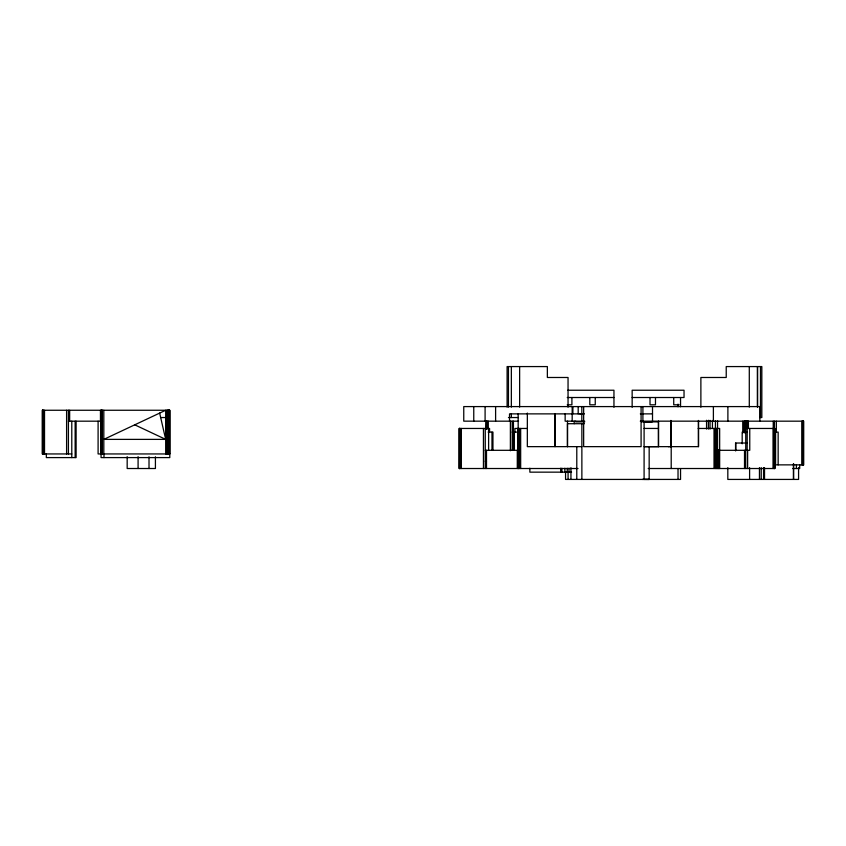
<?xml version="1.0" encoding="UTF-8"?>
<svg xmlns="http://www.w3.org/2000/svg" width="846" height="846" viewBox="0 0 846 846"><rect width="100%" height="100%" fill="white"/><g stroke="black" fill="none" stroke-linecap="round" stroke-linejoin="round"><path stroke-width="1.27" d="M473.76 421.16L473.76 406.588M485.096 421.16L485.096 406.588M495.608 421.16L495.608 406.588M567.476 421.16L567.476 446.646L567.476 423.709L584.269 423.709M576.782 479.407L576.792 446.646M581.868 479.407L581.868 423.709M652.245 421.879L644.102 421.858L644.092 479.407L649.168 479.428L649.168 446.667L644.081 446.646L698.479 446.646L698.479 420.8M649.168 446.667L658.484 446.646L658.495 421.065M670.889 446.646L670.889 420.43L670.899 446.646L669.958 446.646M698.479 446.646L698.468 420.43M644.102 428.436L658.463 428.457L658.495 421.879L641.458 421.858M658.463 428.457L658.484 446.646M640.697 413.853L642.907 413.831M572.171 413.874L572.879 413.874L572.901 406.588M567.803 390.228L613.953 390.228L613.953 407.286M567.243 397.514L613.953 397.514M632.152 397.514L684.033 397.514L684.033 390.228L632.152 390.228L632.152 407.286M567.243 404.8L571.907 404.8L571.907 397.514M679.19 404.8L673.723 404.8L673.723 397.514M584.427 413.874L509.525 413.874L509.525 421.16M640.316 413.874L652.509 413.874M160.677 417.543L166.736 417.543M508.446 417.543L518.45 417.543M759.592 417.543L761.834 417.543L761.834 366.572L726.228 366.572L726.228 377.485L700.879 377.485L700.879 407.201M68.42 421.181L102.493 421.181M518.556 421.181L463.756 421.16L463.756 406.588L759.824 406.588L759.824 421.16M584.681 421.16L565.149 421.16L565.149 413.874M640.274 421.16L803.7 421.181L803.7 464.866L775.581 464.866L775.581 432.105M584.681 421.879L575.671 421.879L575.671 421.16M527.407 428.457L514.928 428.457L514.928 432.317M698.183 428.457L719.65 428.457L719.671 468.515M745.717 428.457L774.978 428.457L774.978 468.515L648.205 468.515M488.142 432.105L492.943 432.105L492.943 450.305M512.19 432.105L518.725 432.105M747.293 432.105L742.185 432.105L742.185 443.801M774.164 432.105L778.151 432.105L778.151 464.866M747.187 443.029L735.555 443.029L735.555 450.738M581.868 446.646L527.333 446.646L527.344 413.049M485.255 450.305L518.249 450.305M716.541 450.305L749.757 450.305L749.757 428.457M71.783 453.942L42.3 453.942L42.3 410.257L169.792 410.257L169.792 457.591L101.055 457.591L101.055 421.181M169.792 453.942L98.094 453.942L98.094 421.181M485.255 461.229L486.492 461.229M578.03 468.515L459.135 468.515L459.135 428.457L489.559 428.457L489.559 432.105M792.596 468.515L799.692 468.515L799.692 464.866M571.568 472.153L529.86 472.153L529.86 468.229M668.382 446.646L669.133 446.646M642.294 479.407L649.168 479.428M579.669 413.842L581.826 413.874M134.747 424.819L165.679 439.381L159.651 413.091M165.679 417.543L166.736 439.381L103.815 439.381L165.679 410.257L165.679 453.942M803.372 421.181L803.372 464.866M803.192 421.181L803.192 464.866M803.023 421.181L803.023 464.866M802.812 421.181L802.812 464.866M801.765 421.181L801.765 464.866M798.582 467.669L798.582 479.428L727.824 479.428L727.824 467.669M796.414 464.613L796.414 468.515M793.643 463.83L793.643 479.428M793.4 463.83L793.4 479.428M776.353 421.181L776.353 432.105M774.65 428.457L774.65 468.515M774.46 421.181L774.471 468.515M774.291 428.457L774.291 468.515M774.09 428.457L774.09 468.515M773.244 421.181L773.244 428.457M773.033 428.457L773.033 468.515M764.52 467.732L764.52 479.428M764.276 467.732L764.276 479.428M763.578 467.669L763.578 479.428M761.22 467.669L761.22 479.428M760.48 366.572L760.48 417.543M759.454 467.669L759.454 479.428M757.582 366.572L757.582 407.085M757.413 366.572L757.413 407.085M749.598 467.669L749.598 479.428M749.292 366.572L749.292 407.085M748.403 421.181L748.403 428.457M747.927 421.181L747.927 428.457M747.6 421.181L747.6 428.457M747.621 450.305L747.621 468.515M747.219 421.181L747.145 450.305M746.785 421.181L746.785 428.457M746.299 421.181L746.299 428.457M745.77 421.181L745.728 468.515M745.21 421.181L745.21 432.74M744.617 421.181L744.617 432.74M744.512 450.305L744.512 468.515M744.004 421.181L744.004 432.74M742.746 421.181L742.746 432.74M735.787 443.029L735.787 450.738M727.888 406.588L727.888 421.16M719.206 450.305L719.206 468.515M718.878 450.305L718.878 468.515M718.497 450.305L718.497 468.515M718.053 450.305L718.053 468.515M717.556 420.779L717.577 468.515M717.048 428.457L717.048 468.515M716.488 428.457L716.488 468.515M715.896 428.457L715.896 468.515M715.43 420.779L715.43 428.668M715.282 428.457L715.282 468.515M714.024 428.457L714.024 468.515M713.39 406.588L713.39 421.16M712.438 420.473L712.438 428.161M710.037 420.356L710.037 429.038M708.409 420.272L708.409 429.028M706.558 420.272L706.558 429.028M680.544 397.514L680.544 406.767M680.544 468.864L680.544 479.428L565.562 479.428L565.562 471.508M678.027 404.124L678.027 406.767M678.027 468.864L678.027 479.428M671.206 446.551L671.206 468.515M655.47 397.514L655.47 404.8L650.014 404.8L650.014 397.514M652.509 406.588L652.509 421.16M642.907 406.588L642.907 421.16M641.088 406.588L641.088 446.646L583.655 446.646L583.655 406.588M595.256 397.514L595.256 404.8L589.799 404.8L589.799 397.514M581.826 406.588L581.826 421.16M578.188 406.588L578.188 413.874M574.191 421.118L574.212 423.709M572.192 406.588L572.171 421.16M570.944 467.732L570.944 479.428M568.998 468.229L568.998 472.153M568.047 407.201L568.047 377.485L547.362 377.485L547.362 366.572L507.103 366.572L507.103 407.085M568.078 471.508L568.078 479.428M567.232 468.229L567.232 472.153M564.864 468.229L564.864 472.153M561.892 468.229L561.892 472.153M560.697 468.229L560.697 472.153M520.66 428.457L520.66 468.515M519.634 366.572L519.634 407.085M519.211 428.457L519.211 468.515M518.884 428.457L518.884 468.515M518.566 428.457L518.566 468.515M518.154 413.895L518.281 468.515M518.016 428.457L518.016 468.515M517.889 428.457L517.889 432.105M517.287 450.305L517.287 468.515M514.283 432.105L514.283 450.453M513.427 421.181L513.48 450.453M512.19 421.181L512.19 450.453M511.344 366.572L511.344 407.085M511.344 413.62L511.344 417.543M510.381 421.181L510.381 450.738M508.446 366.572L508.446 407.085M491.981 432.105L491.981 450.305M488.618 428.457L488.618 450.305M488.29 421.181L488.29 428.89M487.085 421.181L487.085 428.89M486.852 421.181L486.852 428.89M486.651 428.89L486.651 421.181L486.471 428.89M486.492 450.305L486.492 468.515M486.334 421.181L486.334 428.89M486.069 421.181L486.069 428.89M485.255 428.457L485.255 468.515M483.447 428.457L483.447 468.515M461.356 428.457L461.356 468.515M460.15 428.457L460.15 468.515M459.917 428.457L459.917 468.515M459.716 428.457L459.6 468.515M459.537 428.457L459.537 468.515M459.389 428.457L459.389 468.515M169.655 410.257L169.655 453.942M169.475 410.257L169.475 453.942M169.242 410.257L169.242 453.942M168.936 410.257L168.936 453.942M168.587 410.257L168.587 453.942M168.185 410.257L168.185 453.942M167.73 410.257L167.73 453.942M167.254 410.257L167.254 453.942M166.736 410.257L166.736 453.942M155.421 456.808L155.421 468.515L127.175 468.515L127.175 456.681M149.012 456.808L149.012 468.515M138.088 456.681L138.088 468.515M104.005 453.689L103.984 457.591M103.815 410.257L103.815 453.942M102.377 410.257L102.377 453.942M102.049 410.257L102.049 453.942M101.732 410.257L101.732 453.942M101.446 410.257L101.446 453.942M101.182 410.257L101.182 453.942M100.452 410.257L100.452 421.181M76.108 421.181L76.108 457.591L46.329 457.591L46.329 453.942M75.146 421.181L75.146 457.591M71.783 421.181L71.783 457.591M69.658 410.257L69.658 421.181M68.42 410.257L68.42 453.942M66.601 410.257L66.601 453.942M44.521 410.257L44.521 453.942M43.315 410.257L43.315 453.942M43.083 410.257L43.083 453.942M42.871 410.257L42.871 453.942M42.702 410.257L42.702 453.942M42.554 410.257L42.554 453.942M555.039 413.874L555.039 446.646L555.029 413.874"/></g></svg>
